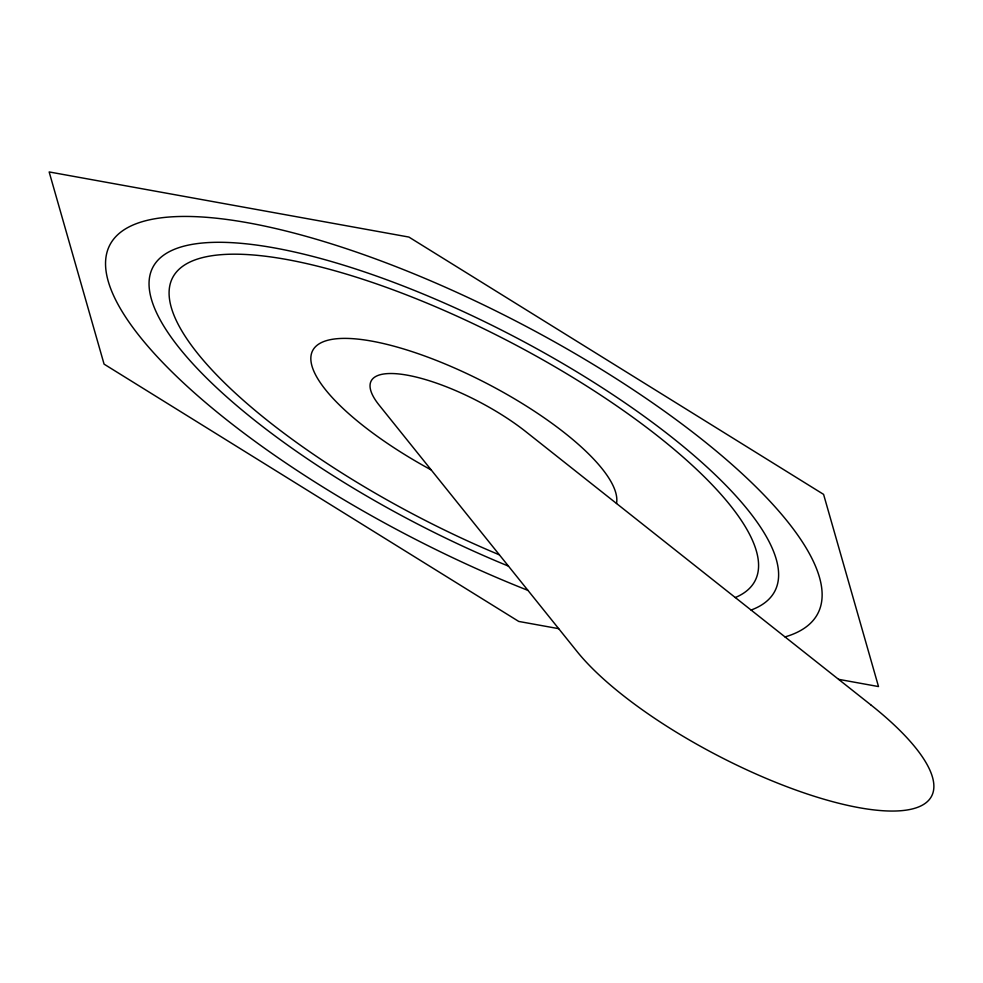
<?xml version="1.0" encoding="UTF-8"?>
<svg xmlns="http://www.w3.org/2000/svg" width="983" height="983" viewBox="0 0 983 983"><rect width="100%" height="100%" fill="white"/><g stroke="black" fill="none" stroke-linecap="round" stroke-linejoin="round"><path stroke-width="1.47" d="M558.688 628.665L518.754 621.44L104.075 364.128L49.15 171.939L408.903 237.063L823.582 494.375L878.507 686.564L838.573 679.327M431.205 469.935A170.415 51.239 27.5 0 1 312.901 350.145A170.415 51.239 27.5 0 1 481.301 380.63A170.415 51.239 27.5 0 1 616.513 503.48M499.401 554.842A328.297 98.718 27.5 0 1 169.494 287.417A328.297 98.718 27.5 0 1 529.997 352.676A328.297 98.718 27.5 0 1 735.296 597.541M508.469 566.122A350.624 105.439 27.5 0 1 149.367 278.558A350.624 105.439 27.5 0 1 536.669 348.67A350.624 105.439 27.5 0 1 751.086 610.05M527.957 590.39A399.073 120 27.5 0 1 105.734 259.328A399.073 120 27.5 0 1 551.107 339.946A399.073 120 27.5 0 1 785.024 636.923M870.668 704.75L526.04 431.832A104.395 31.395 27.5 0 0 407.343 375.187A104.395 31.395 27.5 0 0 379.266 405.266L577.119 651.606A208.887 62.814 27.5 0 0 859.228 807.707A208.887 62.814 27.5 0 0 870.668 704.75"/></g></svg>
